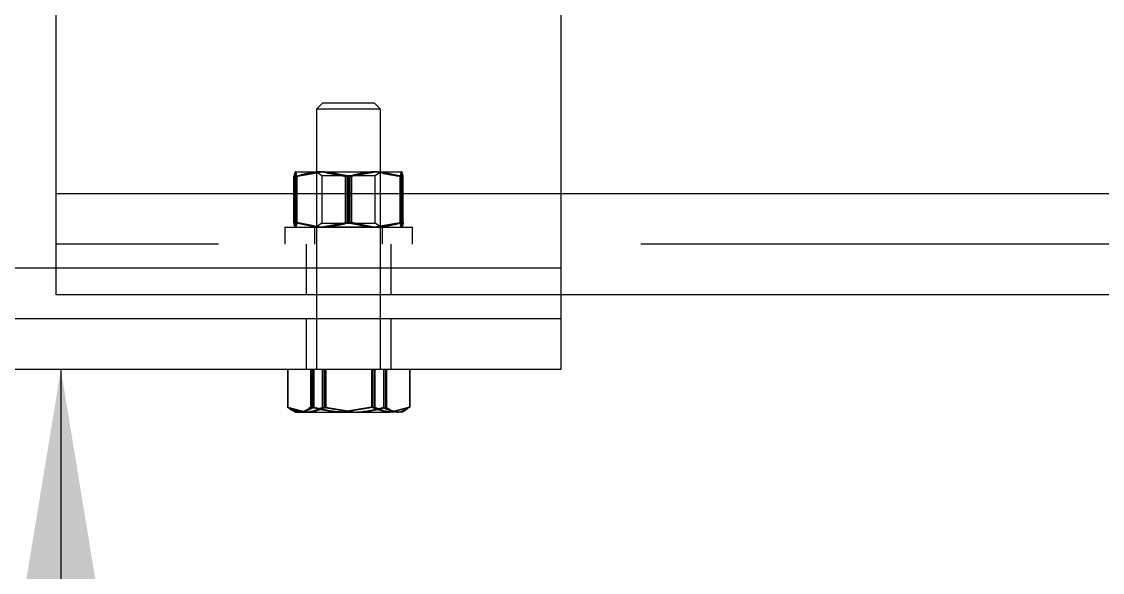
# Model space of a CAD drawing. Header units: metres. Extents: x 0 to 21025, y 0 to 14850.
# Drawn here: x 4207.3 to 4308.9, y 9020.6 to 9072.3 of the extents above; entities that cross this region are included whole.
import ezdxf

# ---------------------------------------------------------------- set-up
doc = ezdxf.new("R2010")
doc.units = ezdxf.units.M
doc.header["$LTSCALE"] = 25
doc.linetypes.add('HIDDEN2', pattern=[4.7625, 3.175, -1.5875])
for name, color, linetype in [('SDM', 7, 'Continuous'), ('SL4', 4, 'Continuous'), ('ST1', 7, 'HIDDEN2')]:
    doc.layers.add(name, color=color, linetype=linetype)
doc.styles.add('ROMANS', font='ROMANS.SHX')
doc.dimstyles.new('25___1-25', dxfattribs={"dimscale": 25, "dimtxt": 2.5, "dimasz": 2, "dimexe": 1.5, "dimexo": 1, "dimgap": 0.5, "dimtad": 1, "dimzin": 12, "dimtxsty": 'ROMANS', "dimcen": 0, "dimclrd": 256, "dimclre": 256, "dimclrt": 3, "dimazin": 3, "dimtfac": 1, "dimtmove": 0, "dimatfit": 0, "dimfxl": 1, "dimlwd": -1, "dimlwe": -1, "dimarcsym": 0})

msp = doc.modelspace()

# ---------------------------------------------------------------- linework, layer by layer
at = {"layer": 'SL4'}
for p, q in [((4210.539, 9056.144), (4210.539, 9121.619)), ((4210.539, 9056.144), (5535.514, 9056.144)), ((4210.539, 9046.619), (4210.539, 9056.144)), ((4210.539, 9049.146), (4205.539, 9049.146)), ((5535.514, 9046.619), (4210.539, 9046.619)), ((4235.039, 9046.619), (4235.039, 9044.384)), ((4241.039, 9044.384), (4241.039, 9046.619)), ((4258.039, 9044.384), (4258.039, 9046.619)), ((4258.039, 9044.384), (4158.039, 9044.384)), ((4258.039, 9039.621), (4258.039, 9044.384)), ((4258.039, 9039.621), (4158.039, 9039.621)), ((4232.284, 9039.621), (4232.284, 9036.068)), ((4232.288, 9039.621), (4232.288, 9036.068)), ((4232.325, 9039.621), (4232.325, 9036.068)), ((4234.468, 9039.621), (4234.468, 9036.068)), ((4240.182, 9039.621), (4240.182, 9036.068)), ((4243.753, 9039.621), (4243.753, 9036.068)), ((4243.79, 9039.621), (4243.79, 9036.068)), ((4243.795, 9039.621), (4243.795, 9036.068)), ((4232.526, 9035.917), (4232.655, 9035.843)), ((4232.655, 9035.843), (4233.039, 9035.621)), ((4233.039, 9035.621), (4233.396, 9035.621)), ((4233.396, 9035.621), (4237.325, 9035.621)), ((4240.182, 9036.068), (4237.325, 9035.621)), ((4237.325, 9035.621), (4241.968, 9035.621)), ((4243.753, 9036.068), (4241.968, 9035.621)), ((4243.039, 9035.621), (4241.968, 9035.621)), ((4243.039, 9035.621), (4243.424, 9035.843)), ((4243.408, 9035.891), (4243.753, 9036.068))]:
    msp.add_line(p, q, dxfattribs=at)
for points, knots in [([(4233.396, 9035.621), (4233.11, 9035.677), (4232.747, 9035.749), (4232.398, 9036.012), (4232.325, 9036.068)], [0, 0, 0, 0, 0.7889992, 1, 1, 1, 1]), ([(4234.468, 9036.068), (4234.196, 9035.885), (4233.843, 9035.647), (4233.48, 9035.626), (4233.396, 9035.621)], [0, 0, 0, 0, 0.7681507, 1, 1, 1, 1]), ([(4237.325, 9035.621), (4237.257, 9035.622), (4236.292, 9035.628), (4235.347, 9035.856), (4234.468, 9036.068)], [0, 0, 0, 0, 0.0702006, 1, 1, 1, 1]), ([(4241.968, 9035.621), (4241.925, 9035.622), (4241.322, 9035.628), (4240.731, 9035.856), (4240.182, 9036.068)], [0, 0, 0, 0, 0.0702006, 1, 1, 1, 1])]:
    msp.add_open_spline(points, degree=3, knots=knots, dxfattribs=at)
at = {"layer": 'ST1'}
for p, q in [((4258.039, 9049.146), (4258.039, 9121.619)), ((4235.594, 9064.621), (4235.039, 9064.067)), ((4241.039, 9064.067), (4235.039, 9064.067)), ((4235.039, 9064.067), (4235.039, 9046.619)), ((4240.485, 9064.621), (4235.594, 9064.621)), ((4241.039, 9064.067), (4240.485, 9064.621)), ((4241.039, 9046.619), (4241.039, 9064.067)), ((4232.898, 9057.734), (4235.32, 9058.181)), ((4232.898, 9053.428), (4232.898, 9057.734)), ((4232.923, 9057.734), (4234.527, 9058.028)), ((4232.923, 9053.428), (4232.923, 9057.734)), ((4233.002, 9053.428), (4233.002, 9057.734)), ((4233.009, 9053.428), (4233.009, 9057.734)), ((4233.039, 9058.181), (4233.039, 9058.181)), ((4233.04, 9058.181), (4235.484, 9058.181)), ((4233.07, 9053.428), (4233.07, 9057.734)), ((4233.077, 9057.734), (4235.595, 9058.181)), ((4233.077, 9053.428), (4233.077, 9057.734)), ((4234.771, 9058.035), (4233.164, 9057.734)), ((4233.164, 9053.428), (4233.164, 9057.734)), ((4233.194, 9053.428), (4233.194, 9057.734)), ((4235.039, 9058.181), (4235.539, 9057.831)), ((4237.965, 9057.734), (4235.484, 9058.181)), ((4235.484, 9058.181), (4240.483, 9058.181)), ((4235.539, 9057.831), (4240.539, 9057.831)), ((4235.539, 9057.831), (4235.539, 9053.357)), ((4238.1, 9057.734), (4235.585, 9058.181)), ((4238.335, 9057.734), (4235.765, 9058.181)), ((4235.949, 9058.097), (4237.799, 9057.734)), ((4238.279, 9057.734), (4236.215, 9058.095)), ((4237.743, 9057.734), (4240.314, 9058.181)), ((4237.743, 9053.428), (4237.743, 9057.734)), ((4237.799, 9057.734), (4239.863, 9058.095)), ((4237.799, 9053.428), (4237.799, 9057.734)), ((4237.965, 9053.428), (4237.965, 9057.734)), ((4237.978, 9053.428), (4237.978, 9057.734)), ((4238.1, 9053.428), (4238.1, 9057.734)), ((4238.113, 9057.734), (4240.595, 9058.181)), ((4238.113, 9053.428), (4238.113, 9057.734)), ((4240.13, 9058.097), (4238.279, 9057.734)), ((4238.279, 9053.428), (4238.279, 9057.734)), ((4238.335, 9053.428), (4238.335, 9057.734)), ((4243.002, 9057.734), (4240.483, 9058.181)), ((4240.483, 9058.181), (4243.039, 9058.181)), ((4240.539, 9057.831), (4241.039, 9058.181)), ((4240.539, 9057.831), (4240.539, 9057.831)), ((4240.539, 9053.357), (4240.539, 9057.831)), ((4243.069, 9057.734), (4240.585, 9058.181)), ((4243.181, 9057.734), (4240.758, 9058.181)), ((4241.307, 9058.035), (4242.915, 9057.734)), ((4243.155, 9057.734), (4241.551, 9058.028)), ((4242.884, 9053.428), (4242.884, 9057.734)), ((4242.915, 9053.428), (4242.915, 9057.734)), ((4243.002, 9053.428), (4243.002, 9057.734)), ((4243.008, 9053.428), (4243.008, 9057.734)), ((4243.039, 9058.181), (4243.035, 9058.181)), ((4243.039, 9058.181), (4243.039, 9058.181)), ((4243.04, 9058.181), (4243.039, 9058.181)), ((4243.043, 9058.179), (4243.04, 9058.181)), ((4243.046, 9058.177), (4243.043, 9058.179)), ((4243.069, 9053.428), (4243.069, 9057.734)), ((4243.076, 9053.428), (4243.076, 9057.734)), ((4243.155, 9053.428), (4243.155, 9057.734)), ((4243.181, 9053.428), (4243.181, 9057.734)), ((4210.539, 9056.144), (5535.514, 9056.144)), ((4232.039, 9052.981), (4232.468, 9052.981)), ((4232.039, 9052.981), (4232.039, 9051.381)), ((4232.468, 9052.981), (4244.039, 9052.981)), ((4232.898, 9053.428), (4235.32, 9052.981)), ((4232.923, 9053.428), (4234.527, 9053.134)), ((4233.033, 9052.985), (4233.035, 9052.984)), ((4233.035, 9052.984), (4233.039, 9052.981)), ((4233.039, 9052.981), (4233.039, 9052.981)), ((4233.077, 9053.428), (4235.595, 9052.981)), ((4234.771, 9053.127), (4233.164, 9053.428)), ((4234.839, 9052.981), (4234.839, 9051.381)), ((4235.539, 9053.357), (4235.039, 9053.006)), ((4235.039, 9053.006), (4241.039, 9053.006)), ((4235.039, 9053.006), (4235.039, 9052.981)), ((4237.965, 9053.428), (4235.484, 9052.981)), ((4235.539, 9053.357), (4235.539, 9053.357)), ((4235.539, 9053.357), (4240.539, 9053.357)), ((4238.1, 9053.428), (4235.585, 9052.981)), ((4238.335, 9053.428), (4235.765, 9052.981)), ((4235.949, 9053.065), (4237.799, 9053.428)), ((4238.279, 9053.428), (4236.215, 9053.067)), ((4237.743, 9053.428), (4240.314, 9052.981)), ((4237.799, 9053.428), (4239.863, 9053.067)), ((4238.113, 9053.428), (4240.595, 9052.981)), ((4240.13, 9053.065), (4238.279, 9053.428)), ((4243.002, 9053.428), (4240.483, 9052.981)), ((4241.039, 9053.006), (4240.539, 9053.357)), ((4243.069, 9053.428), (4240.585, 9052.981)), ((4243.181, 9053.428), (4240.758, 9052.981)), ((4241.039, 9053.006), (4241.039, 9053.006)), ((4241.039, 9052.981), (4241.039, 9053.006)), ((4241.239, 9051.381), (4241.239, 9052.981)), ((4241.307, 9053.127), (4242.915, 9053.428)), ((4243.155, 9053.428), (4241.551, 9053.134)), ((4243.039, 9052.981), (4243.04, 9052.981)), ((4243.04, 9052.981), (4243.043, 9052.984)), ((4243.043, 9052.984), (4243.046, 9052.985)), ((4244.039, 9051.381), (4244.039, 9052.981)), ((5535.514, 9051.381), (4210.539, 9051.381)), ((4234.039, 9051.381), (4234.039, 9046.619)), ((4242.039, 9046.619), (4242.039, 9051.381)), ((4258.039, 9049.146), (4158.039, 9049.146)), ((4258.039, 9049.146), (4210.539, 9049.146)), ((4258.039, 9046.619), (4258.039, 9049.146)), ((4234.039, 9044.384), (4234.039, 9039.621)), ((4235.039, 9044.384), (4235.039, 9039.621)), ((4241.039, 9039.621), (4241.039, 9044.384)), ((4242.039, 9039.621), (4242.039, 9044.384)), ((4232.307, 9039.621), (4232.307, 9036.068)), ((4234.575, 9039.621), (4234.575, 9036.068)), ((4234.72, 9039.621), (4234.72, 9036.068)), ((4234.766, 9039.621), (4234.766, 9036.068)), ((4235.557, 9039.621), (4235.557, 9036.068)), ((4235.608, 9039.621), (4235.608, 9036.068)), ((4235.771, 9039.621), (4235.771, 9036.068)), ((4235.896, 9039.621), (4235.896, 9036.068)), ((4240.307, 9039.621), (4240.307, 9036.068)), ((4240.471, 9039.621), (4240.471, 9036.068)), ((4240.522, 9039.621), (4240.522, 9036.068)), ((4241.312, 9039.621), (4241.312, 9036.068)), ((4241.358, 9039.621), (4241.358, 9036.068)), ((4241.503, 9039.621), (4241.503, 9036.068)), ((4241.611, 9039.621), (4241.611, 9036.068)), ((4243.771, 9039.621), (4243.771, 9036.068)), ((4232.284, 9036.068), (4233.92, 9035.621)), ((4232.288, 9036.068), (4233.948, 9035.621)), ((4232.307, 9036.068), (4234.039, 9035.621)), ((4232.325, 9036.068), (4234.111, 9035.621)), ((4232.501, 9035.932), (4232.526, 9035.917)), ((4233.441, 9035.621), (4232.617, 9035.885)), ((4235.557, 9036.068), (4238.435, 9035.621)), ((4235.608, 9036.068), (4238.483, 9035.621)), ((4235.771, 9036.068), (4238.637, 9035.621)), ((4235.896, 9036.068), (4238.753, 9035.621)), ((4240.307, 9036.068), (4237.441, 9035.621)), ((4240.471, 9036.068), (4237.595, 9035.621)), ((4240.522, 9036.068), (4237.644, 9035.621)), ((4243.771, 9036.068), (4242.039, 9035.621)), ((4243.79, 9036.068), (4242.13, 9035.621)), ((4243.795, 9036.068), (4242.158, 9035.621)), ((4243.424, 9035.843), (4243.552, 9035.917)), ((4243.533, 9035.952), (4243.79, 9036.068)), ((4243.552, 9035.917), (4243.577, 9035.932))]:
    msp.add_line(p, q, dxfattribs=at)
for points, knots in [([(4233.046, 9058.181), (4233.032, 9058.174), (4232.982, 9058.15), (4232.933, 9057.91), (4232.898, 9057.734)], [0, 0, 0, 0, 0.26863361, 1, 1, 1, 1]), ([(4233.043, 9058.181), (4233.033, 9058.174), (4232.992, 9058.15), (4232.952, 9057.91), (4232.923, 9057.734)], [0, 0, 0, 0, 0.2686336, 1, 1, 1, 1]), ([(4235.484, 9058.181), (4235.425, 9058.181), (4234.587, 9058.174), (4233.766, 9057.946), (4233.002, 9057.734)], [0, 0, 0, 0, 0.0702006, 1, 1, 1, 1]), ([(4233.002, 9057.734), (4233.006, 9057.802), (4233.018, 9058.064), (4233.03, 9058.131), (4233.04, 9058.181)], [0, 0, 0, 0, 0.2575513, 1, 1, 1, 1]), ([(4233.04, 9058.181), (4233.043, 9058.174), (4233.055, 9058.15), (4233.068, 9057.91), (4233.077, 9057.734)], [0, 0, 0, 0, 0.2686336, 1, 1, 1, 1]), ([(4233.164, 9057.734), (4233.154, 9057.802), (4233.114, 9058.064), (4233.074, 9058.131), (4233.043, 9058.181)], [0, 0, 0, 0, 0.2575513, 1, 1, 1, 1]), ([(4233.194, 9057.734), (4233.181, 9057.802), (4233.133, 9058.064), (4233.083, 9058.131), (4233.046, 9058.181)], [0, 0, 0, 0, 0.2575513, 1, 1, 1, 1]), ([(4235.585, 9058.181), (4235.526, 9058.181), (4234.676, 9058.174), (4233.844, 9057.946), (4233.07, 9057.734)], [0, 0, 0, 0, 0.0702006, 1, 1, 1, 1]), ([(4235.765, 9058.181), (4235.704, 9058.181), (4234.836, 9058.174), (4233.985, 9057.946), (4233.194, 9057.734)], [0, 0, 0, 0, 0.07020058, 1, 1, 1, 1]), ([(4235.32, 9058.181), (4235.378, 9058.181), (4236.196, 9058.174), (4236.997, 9057.946), (4237.743, 9057.734)], [0, 0, 0, 0, 0.07020058, 1, 1, 1, 1]), ([(4235.595, 9058.181), (4235.655, 9058.181), (4236.505, 9058.174), (4237.338, 9057.946), (4238.113, 9057.734)], [0, 0, 0, 0, 0.0702006, 1, 1, 1, 1]), ([(4240.483, 9058.181), (4240.424, 9058.181), (4239.573, 9058.174), (4238.74, 9057.946), (4237.965, 9057.734)], [0, 0, 0, 0, 0.07020058, 1, 1, 1, 1]), ([(4240.585, 9058.181), (4240.526, 9058.181), (4239.687, 9058.174), (4238.865, 9057.946), (4238.1, 9057.734)], [0, 0, 0, 0, 0.07020058, 1, 1, 1, 1]), ([(4240.758, 9058.181), (4240.701, 9058.181), (4239.883, 9058.174), (4239.081, 9057.946), (4238.335, 9057.734)], [0, 0, 0, 0, 0.07020058, 1, 1, 1, 1]), ([(4240.314, 9058.181), (4240.375, 9058.181), (4241.243, 9058.174), (4242.093, 9057.946), (4242.884, 9057.734)], [0, 0, 0, 0, 0.0702006, 1, 1, 1, 1]), ([(4240.595, 9058.181), (4240.653, 9058.181), (4241.491, 9058.174), (4242.312, 9057.946), (4243.076, 9057.734)], [0, 0, 0, 0, 0.0702006, 1, 1, 1, 1]), ([(4243.033, 9058.181), (4243.019, 9058.174), (4242.969, 9058.15), (4242.92, 9057.91), (4242.884, 9057.734)], [0, 0, 0, 0, 0.2686336, 1, 1, 1, 1]), ([(4243.035, 9058.181), (4243.024, 9058.174), (4242.983, 9058.15), (4242.944, 9057.91), (4242.915, 9057.734)], [0, 0, 0, 0, 0.2686336, 1, 1, 1, 1]), ([(4243.002, 9057.734), (4243.005, 9057.802), (4243.017, 9058.064), (4243.029, 9058.131), (4243.039, 9058.181)], [0, 0, 0, 0, 0.2575513, 1, 1, 1, 1]), ([(4243.155, 9057.734), (4243.145, 9057.802), (4243.106, 9058.064), (4243.065, 9058.131), (4243.035, 9058.181)], [0, 0, 0, 0, 0.2575513, 1, 1, 1, 1]), ([(4243.039, 9058.181), (4243.042, 9058.174), (4243.055, 9058.15), (4243.067, 9057.91), (4243.076, 9057.734)], [0, 0, 0, 0, 0.2686336, 1, 1, 1, 1]), ([(4243.181, 9057.734), (4243.168, 9057.802), (4243.124, 9058.043), (4243.078, 9058.106), (4243.046, 9058.151)], [0, 0, 0, 0, 0.2822033, 1, 1, 1, 1]), ([(4233.033, 9052.993), (4233.024, 9052.998), (4232.978, 9053.025), (4232.933, 9053.249), (4232.898, 9053.428)], [0, 0, 0, 0, 0.1982807, 1, 1, 1, 1]), ([(4233.035, 9052.99), (4233.027, 9052.996), (4232.989, 9053.023), (4232.952, 9053.249), (4232.923, 9053.428)], [0, 0, 0, 0, 0.2126551, 1, 1, 1, 1]), ([(4235.484, 9052.981), (4235.425, 9052.982), (4234.587, 9052.988), (4233.766, 9053.216), (4233.002, 9053.428)], [0, 0, 0, 0, 0.0702006, 1, 1, 1, 1]), ([(4233.002, 9053.428), (4233.006, 9053.36), (4233.018, 9053.098), (4233.03, 9053.031), (4233.04, 9052.981)], [0, 0, 0, 0, 0.2575513, 1, 1, 1, 1]), ([(4233.04, 9052.981), (4233.043, 9052.988), (4233.055, 9053.012), (4233.068, 9053.252), (4233.077, 9053.428)], [0, 0, 0, 0, 0.26863361, 1, 1, 1, 1]), ([(4233.164, 9053.428), (4233.154, 9053.36), (4233.114, 9053.098), (4233.074, 9053.031), (4233.043, 9052.981)], [0, 0, 0, 0, 0.2575513, 1, 1, 1, 1]), ([(4233.194, 9053.428), (4233.181, 9053.36), (4233.133, 9053.098), (4233.083, 9053.031), (4233.046, 9052.981)], [0, 0, 0, 0, 0.2575513, 1, 1, 1, 1]), ([(4235.585, 9052.981), (4235.526, 9052.982), (4234.676, 9052.988), (4233.844, 9053.216), (4233.07, 9053.428)], [0, 0, 0, 0, 0.0702006, 1, 1, 1, 1]), ([(4235.765, 9052.981), (4235.704, 9052.982), (4234.836, 9052.988), (4233.985, 9053.216), (4233.194, 9053.428)], [0, 0, 0, 0, 0.0702006, 1, 1, 1, 1]), ([(4235.32, 9052.981), (4235.378, 9052.982), (4236.196, 9052.988), (4236.997, 9053.216), (4237.743, 9053.428)], [0, 0, 0, 0, 0.07020058, 1, 1, 1, 1]), ([(4235.595, 9052.981), (4235.655, 9052.982), (4236.505, 9052.988), (4237.338, 9053.216), (4238.113, 9053.428)], [0, 0, 0, 0, 0.07020058, 1, 1, 1, 1]), ([(4240.483, 9052.981), (4240.424, 9052.982), (4239.573, 9052.988), (4238.74, 9053.216), (4237.965, 9053.428)], [0, 0, 0, 0, 0.0702006, 1, 1, 1, 1]), ([(4240.585, 9052.981), (4240.526, 9052.982), (4239.687, 9052.988), (4238.865, 9053.216), (4238.1, 9053.428)], [0, 0, 0, 0, 0.0702006, 1, 1, 1, 1]), ([(4240.758, 9052.981), (4240.701, 9052.982), (4239.883, 9052.988), (4239.081, 9053.216), (4238.335, 9053.428)], [0, 0, 0, 0, 0.0702006, 1, 1, 1, 1]), ([(4240.314, 9052.981), (4240.375, 9052.982), (4241.243, 9052.988), (4242.093, 9053.216), (4242.884, 9053.428)], [0, 0, 0, 0, 0.0702006, 1, 1, 1, 1]), ([(4240.595, 9052.981), (4240.653, 9052.982), (4241.491, 9052.988), (4242.312, 9053.216), (4243.076, 9053.428)], [0, 0, 0, 0, 0.0702006, 1, 1, 1, 1]), ([(4243.033, 9052.981), (4243.019, 9052.988), (4242.969, 9053.012), (4242.92, 9053.252), (4242.884, 9053.428)], [0, 0, 0, 0, 0.2686336, 1, 1, 1, 1]), ([(4243.035, 9052.981), (4243.024, 9052.988), (4242.983, 9053.012), (4242.944, 9053.252), (4242.915, 9053.428)], [0, 0, 0, 0, 0.26863361, 1, 1, 1, 1]), ([(4243.002, 9053.428), (4243.005, 9053.36), (4243.017, 9053.098), (4243.029, 9053.031), (4243.039, 9052.981)], [0, 0, 0, 0, 0.2575513, 1, 1, 1, 1]), ([(4243.039, 9052.981), (4243.042, 9052.988), (4243.055, 9053.012), (4243.067, 9053.252), (4243.076, 9053.428)], [0, 0, 0, 0, 0.2686336, 1, 1, 1, 1]), ([(4243.155, 9053.428), (4243.145, 9053.36), (4243.108, 9053.115), (4243.071, 9053.052), (4243.043, 9053.006)], [0, 0, 0, 0, 0.2771153, 1, 1, 1, 1]), ([(4243.181, 9053.428), (4243.168, 9053.36), (4243.124, 9053.119), (4243.078, 9053.056), (4243.046, 9053.011)], [0, 0, 0, 0, 0.2821201, 1, 1, 1, 1]), ([(4233.504, 9035.621), (4233.179, 9035.677), (4232.768, 9035.749), (4232.372, 9036.012), (4232.288, 9036.068)], [0, 0, 0, 0, 0.7889992, 1, 1, 1, 1]), ([(4233.525, 9035.621), (4233.193, 9035.668), (4232.853, 9035.715), (4232.527, 9035.917), (4232.521, 9035.921)], [0, 0, 0, 0, 0.9801115, 1, 1, 1, 1]), ([(4234.575, 9036.068), (4234.288, 9035.885), (4233.914, 9035.647), (4233.53, 9035.626), (4233.441, 9035.621)], [0, 0, 0, 0, 0.7681507, 1, 1, 1, 1]), ([(4234.72, 9036.068), (4234.412, 9035.885), (4234.011, 9035.647), (4233.6, 9035.626), (4233.504, 9035.621)], [0, 0, 0, 0, 0.76815073, 1, 1, 1, 1]), ([(4234.766, 9036.068), (4234.452, 9035.885), (4234.042, 9035.647), (4233.622, 9035.626), (4233.525, 9035.621)], [0, 0, 0, 0, 0.7681507, 1, 1, 1, 1]), ([(4233.92, 9035.621), (4233.959, 9035.622), (4234.512, 9035.628), (4235.053, 9035.856), (4235.557, 9036.068)], [0, 0, 0, 0, 0.0702006, 1, 1, 1, 1]), ([(4233.948, 9035.621), (4233.987, 9035.622), (4234.548, 9035.628), (4235.097, 9035.856), (4235.608, 9036.068)], [0, 0, 0, 0, 0.0702006, 1, 1, 1, 1]), ([(4234.039, 9035.621), (4234.08, 9035.622), (4234.665, 9035.628), (4235.238, 9035.856), (4235.771, 9036.068)], [0, 0, 0, 0, 0.0702006, 1, 1, 1, 1]), ([(4234.111, 9035.621), (4234.153, 9035.622), (4234.756, 9035.628), (4235.347, 9035.856), (4235.896, 9036.068)], [0, 0, 0, 0, 0.0702006, 1, 1, 1, 1]), ([(4237.441, 9035.621), (4237.373, 9035.622), (4236.405, 9035.628), (4235.457, 9035.856), (4234.575, 9036.068)], [0, 0, 0, 0, 0.0702006, 1, 1, 1, 1]), ([(4237.595, 9035.621), (4237.527, 9035.622), (4236.556, 9035.628), (4235.605, 9035.856), (4234.72, 9036.068)], [0, 0, 0, 0, 0.0702006, 1, 1, 1, 1]), ([(4237.644, 9035.621), (4237.576, 9035.622), (4236.604, 9035.628), (4235.652, 9035.856), (4234.766, 9036.068)], [0, 0, 0, 0, 0.0702006, 1, 1, 1, 1]), ([(4238.435, 9035.621), (4238.503, 9035.622), (4239.474, 9035.628), (4240.427, 9035.856), (4241.312, 9036.068)], [0, 0, 0, 0, 0.0702006, 1, 1, 1, 1]), ([(4238.483, 9035.621), (4238.551, 9035.622), (4239.522, 9035.628), (4240.474, 9035.856), (4241.358, 9036.068)], [0, 0, 0, 0, 0.0702006, 1, 1, 1, 1]), ([(4238.637, 9035.621), (4238.705, 9035.622), (4239.673, 9035.628), (4240.621, 9035.856), (4241.503, 9036.068)], [0, 0, 0, 0, 0.0702006, 1, 1, 1, 1]), ([(4238.753, 9035.621), (4238.821, 9035.622), (4239.786, 9035.628), (4240.731, 9035.856), (4241.611, 9036.068)], [0, 0, 0, 0, 0.0702006, 1, 1, 1, 1]), ([(4242.039, 9035.621), (4241.998, 9035.622), (4241.413, 9035.628), (4240.84, 9035.856), (4240.307, 9036.068)], [0, 0, 0, 0, 0.0702006, 1, 1, 1, 1]), ([(4242.13, 9035.621), (4242.091, 9035.622), (4241.531, 9035.628), (4240.981, 9035.856), (4240.471, 9036.068)], [0, 0, 0, 0, 0.07020058, 1, 1, 1, 1]), ([(4242.158, 9035.621), (4242.119, 9035.622), (4241.567, 9035.628), (4241.025, 9035.856), (4240.522, 9036.068)], [0, 0, 0, 0, 0.07020058, 1, 1, 1, 1]), ([(4241.312, 9036.068), (4241.397, 9036.012), (4241.802, 9035.749), (4242.222, 9035.677), (4242.553, 9035.621)], [0, 0, 0, 0, 0.21100076, 1, 1, 1, 1]), ([(4241.358, 9036.068), (4241.442, 9036.012), (4241.838, 9035.749), (4242.249, 9035.677), (4242.574, 9035.621)], [0, 0, 0, 0, 0.2110008, 1, 1, 1, 1]), ([(4241.503, 9036.068), (4241.581, 9036.012), (4241.95, 9035.749), (4242.334, 9035.677), (4242.637, 9035.621)], [0, 0, 0, 0, 0.2110008, 1, 1, 1, 1]), ([(4241.611, 9036.068), (4241.684, 9036.012), (4242.033, 9035.749), (4242.396, 9035.677), (4242.682, 9035.621)], [0, 0, 0, 0, 0.2110008, 1, 1, 1, 1]), ([(4242.553, 9035.621), (4242.651, 9035.625), (4242.99, 9035.639), (4243.321, 9035.828), (4243.557, 9035.963)], [0, 0, 0, 0, 0.2869111, 1, 1, 1, 1]), ([(4242.574, 9035.621), (4242.67, 9035.622), (4242.886, 9035.626), (4243.096, 9035.742), (4243.214, 9035.807)], [0, 0, 0, 0, 0.4422293, 1, 1, 1, 1]), ([(4242.637, 9035.621), (4242.726, 9035.625), (4243.004, 9035.635), (4243.275, 9035.803), (4243.459, 9035.917)], [0, 0, 0, 0, 0.3203256, 1, 1, 1, 1]), ([(4242.682, 9035.621), (4242.766, 9035.624), (4243.012, 9035.633), (4243.251, 9035.789), (4243.408, 9035.891)], [0, 0, 0, 0, 0.3426579, 1, 1, 1, 1])]:
    msp.add_open_spline(points, degree=3, knots=knots, dxfattribs=at)

# ---------------------------------------------------------------- leaders
at = {"layer": 'SDM'}
msp.add_leader([(4210.996, 9039.621), (4210.931, 8722.009)], dimstyle='25___1-25', override={"dimgap": 0.5, "dimtad": 0}, dxfattribs=at)

doc.saveas('drawing.dxf')
